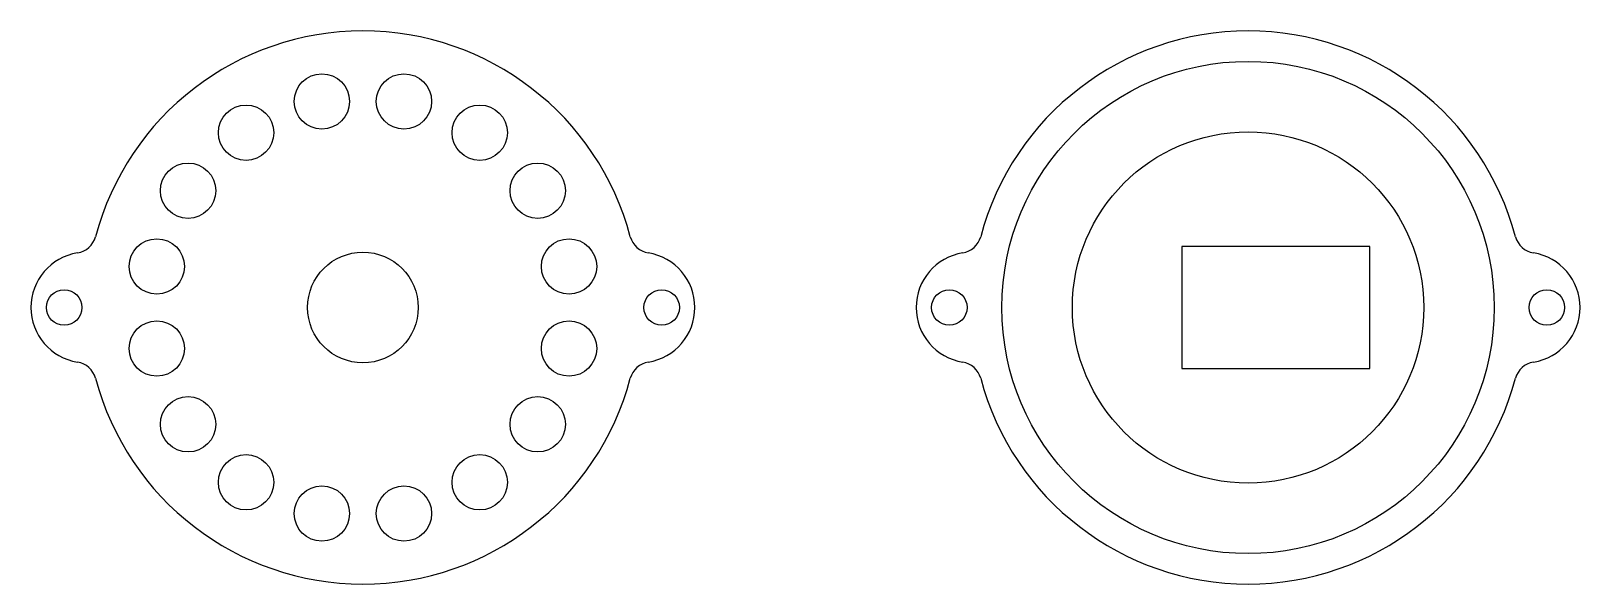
# Model space of a CAD drawing. Header units: millimetres. Extents: x 20 to 320, y 25 to 75.
# Drawn here: x 20 to 160, y 25 to 75 of the extents above; entities that cross this region are included whole.
import ezdxf

# ---------------------------------------------------------------- set-up
doc = ezdxf.new("R2010")
doc.units = ezdxf.units.MM
doc.layers.get('0').update_dxf_attribs({"lineweight": 25, "true_color": 0x000000})

msp = doc.modelspace()

# ---------------------------------------------------------------- linework, layer by layer
at = {"color": 1, "true_color": 0xff0000}
for p, q in [((141, 55.5), (124, 55.5)), ((124, 55.5), (124, 44.5)), ((141, 44.5), (141, 55.5)), ((124, 44.5), (141, 44.5))]:
    msp.add_line(p, q, dxfattribs=at)
for centre, radius in [((130, 50), 22.25), ((46.29, 68.63), 2.5), ((53.71, 68.63), 2.5), ((39.44, 65.8), 2.5), ((60.56, 65.8), 2.5), ((130, 50), 15.88), ((34.2, 60.56), 2.5), ((65.8, 60.56), 2.5), ((31.37, 53.71), 2.5), ((68.63, 53.71), 2.5), ((50, 50), 5), ((23, 50), 1.6), ((77, 50), 1.6), ((103, 50), 1.6), ((157, 50), 1.6), ((31.37, 46.29), 2.5), ((68.63, 46.29), 2.5), ((34.2, 39.44), 2.5), ((65.8, 39.44), 2.5), ((39.44, 34.2), 2.5), ((60.56, 34.2), 2.5), ((46.29, 31.37), 2.5), ((53.71, 31.37), 2.5)]:
    msp.add_circle(centre, radius, dxfattribs=at)
for centre, radius, start, end in [((50, 50), 25, 14.8351, 165.1649), ((130, 50), 25, 14.8351, 165.1649), ((23.9, 56.91), 2, 279.0411, 345.1649), ((76.1, 56.91), 2, 194.8351, 260.9589), ((103.9, 56.91), 2, 279.0411, 345.1649), ((156.1, 56.91), 2, 194.8351, 260.9589), ((25, 50), 5, 99.0411, 260.9589), ((75, 50), 5, 279.0411, 80.9589), ((105, 50), 5, 99.0411, 260.9589), ((155, 50), 5, 279.0411, 80.9589), ((23.9, 43.09), 2, 14.8351, 80.9589), ((76.1, 43.09), 2, 99.0411, 165.1649), ((103.9, 43.09), 2, 14.8351, 80.9589), ((156.1, 43.09), 2, 99.0411, 165.1649), ((50, 50), 25, 194.8351, 345.1649), ((130, 50), 25, 194.8351, 345.1649)]:
    msp.add_arc(centre, radius, start, end, dxfattribs=at)

doc.saveas('drawing.dxf')
